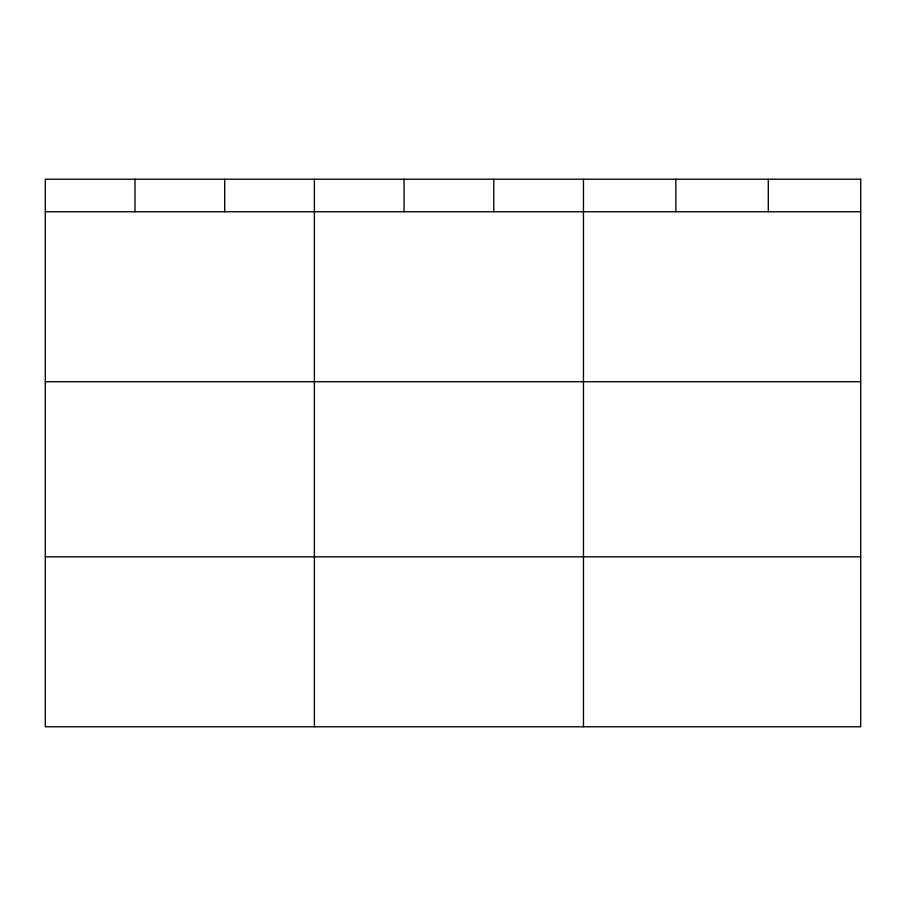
<?xml version="1.0" encoding="UTF-8"?>
<svg xmlns="http://www.w3.org/2000/svg" width="906" height="906" viewBox="0 0 906 906"><rect width="100%" height="100%" fill="white"/><g stroke="black" fill="none" stroke-linecap="round" stroke-linejoin="round"><path stroke-width="1.36" d="M45.3 211.755L860.7 211.755M45.3 381.72L860.7 381.72M45.3 556.828L860.7 556.828M768.288 179.218L768.288 211.755M675.876 179.218L675.876 211.755M583.464 179.218L583.464 726.782M493.77 179.218L493.77 211.755M404.076 179.218L404.076 211.755M314.382 179.218L314.382 726.782M224.688 179.218L224.688 211.755M134.994 179.218L134.994 211.755M860.7 179.218L45.3 179.218L45.3 726.782L860.7 726.782L860.7 179.218"/></g></svg>
